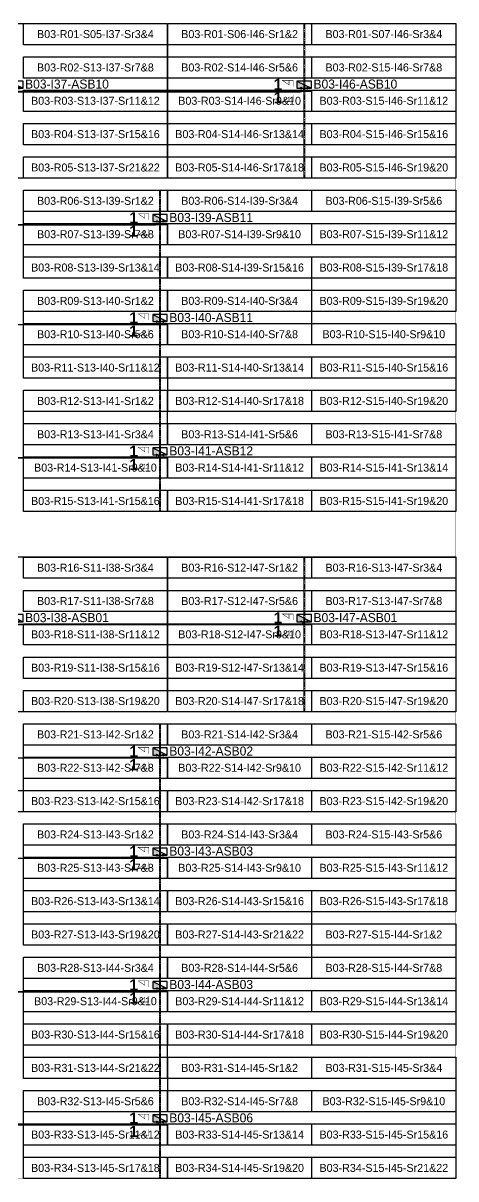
# Model space of a CAD drawing. Header units: metres. Extents: x 531268 to 531754, y 2675329 to 2675589.
# Drawn here: x 531656.9 to 531754.1, y 2675329.2 to 2675589.2 of the extents above; entities that cross this region are included whole.
import ezdxf
from ezdxf.enums import TextEntityAlignment as Align

# ---------------------------------------------------------------- set-up
doc = ezdxf.new("R2010")
doc.units = ezdxf.units.M
doc.linetypes.add('CENTER', pattern=[2, 1.25, -0.25, 0.25, -0.25])
doc.layers.add('Boundary-12.5 MW Block', color=6, linetype='Continuous', lineweight=9)
doc.layers.add('PILE', color=1, linetype='Continuous', lineweight=15)
for name, color, linetype in [('DC Trench BL-03', 40, 'Continuous'), ('E-Inverter Grouping', 2, 'Continuous'), ('Inverter Block-03', 7, 'Continuous'), ('LT Cable(AG) INV to LT Panel BL-03', 2, 'Continuous'), ('Messenger Wire Block-03 (Master Path)', 30, 'Continuous'), ('Messenger Wire Block-03 (MW Path)', 191, 'Continuous'), ('MMS Table Block-03', 8, 'Continuous'), ('Plan Line - DC BL-03', 40, 'Continuous'), ('Section Marking BL-03', 2, 'Continuous')]:
    doc.layers.add(name, color=color, linetype=linetype)
doc.styles.add('BoldTextStyle', font='arialbd.ttf')
doc.styles.get("Standard").update_dxf_attribs({"font": 'Adani Regular.ttf'})

# ---------------------------------------------------------------- blocks, each defined once
blk = doc.blocks.new('MMS Table (32.292 x 4.788)')
at = {"color": 0}
blk.add_lwpolyline([(0, -0.002), (0, 4.786), (32.292, 4.786), (32.292, -0.002)], close=True, dxfattribs=at)
at = {"color": 7}
blk.add_attdef('ID1', text='', height=1.8, dxfattribs=at).set_placement((16.146, 2.392), align=Align.MIDDLE_CENTER)
blk = doc.blocks.new('Inverter Block')
h = blk.add_hatch(color=0)
h.dxf.hatch_style = 1
h.paths.add_polyline_path([(-1.46, 2.27), (-1.46, 0.85), (1.46, 0.85)])
at = {"color": 0}
blk.add_lwpolyline([(1.46, 2.27), (-1.46, 2.27), (-1.46, 0.85), (1.46, 0.85)], close=True, dxfattribs=at)
blk.add_lwpolyline([(-1.46, 2.27), (1.46, 0.85)], dxfattribs=at)
at = {"layer": 'PILE'}
for centre in [(-0.61, 0.85), (0.61, 0.85)]:
    blk.add_circle(centre, 0.156, dxfattribs=at)
at = {"color": 7}
blk.add_attdef('ID', (-1.46, 3.01), '', height=1.8, dxfattribs=at)

msp = doc.modelspace()

# ---------------------------------------------------------------- linework, layer by layer
at = {"layer": 'Boundary-12.5 MW Block', "const_width": 0.05}
msp.add_lwpolyline([(531268.32, 2675581.58), (531527.45, 2675581.58), (531527.45, 2675589.08), (531754.1, 2675589.08), (531754.1, 2675329.29), (531268.32, 2675329.29)], close=True, dxfattribs=at)
at = {"layer": 'DC Trench BL-03', "color": 40, "const_width": 0.15}
for points in [[(531720.21, 2675589.08), (531719.91, 2675589.08), (531719.91, 2675554.29), (531720.21, 2675554.29)], [(531720.21, 2675589.08), (531719.91, 2675589.08), (531719.91, 2675554.29), (531720.21, 2675554.29)], [(531687.82, 2675551.58), (531687.52, 2675551.58), (531687.52, 2675479.29), (531687.82, 2675479.29)], [(531687.82, 2675551.58), (531687.52, 2675551.58), (531687.52, 2675479.29), (531687.82, 2675479.29)], [(531720.21, 2675469.08), (531719.91, 2675469.08), (531719.91, 2675434.29), (531720.21, 2675434.29)], [(531720.21, 2675469.08), (531719.91, 2675469.08), (531719.91, 2675434.29), (531720.21, 2675434.29)], [(531687.82, 2675431.58), (531687.52, 2675431.58), (531687.52, 2675329.29), (531687.82, 2675329.29)], [(531687.82, 2675431.58), (531687.52, 2675431.58), (531687.52, 2675329.29), (531687.82, 2675329.29)]]:
    msp.add_lwpolyline(points, close=True, dxfattribs=at)
at = {"layer": 'E-Inverter Grouping'}
for points in [[(531689.31, 2675554.29), (531592.24, 2675554.29), (531592.24, 2675559.08), (531624.63, 2675559.08), (531624.63, 2675589.08), (531689.31, 2675589.08)], [(531754.1, 2675409.08), (531754.1, 2675389.29), (531721.7, 2675389.29), (531721.7, 2675381.79), (531657.02, 2675381.79), (531657.02, 2675409.08)], [(531721.8, 2675379.08), (531721.8, 2675386.58), (531754.1, 2675386.58), (531754.1, 2675359.29), (531689.31, 2675359.29), (531689.31, 2675351.79), (531657.02, 2675351.79), (531657.02, 2675379.08)], [(531754.1, 2675329.29), (531657.02, 2675329.29), (531657.02, 2675349.08), (531689.41, 2675349.08), (531689.41, 2675356.58), (531754.1, 2675356.58)]]:
    msp.add_lwpolyline(points, close=True, dxfattribs=at)
at = {"layer": 'E-Inverter Grouping', "color": 3}
for points in [[(531754.1, 2675554.29), (531689.41, 2675554.29), (531689.41, 2675589.08), (531754.1, 2675589.08)], [(531754.1, 2675524.29), (531721.8, 2675524.29), (531721.8, 2675531.79), (531657.02, 2675531.79), (531657.02, 2675551.58), (531754.1, 2675551.58)], [(531721.7, 2675521.58), (531754.1, 2675521.58), (531754.1, 2675501.79), (531689.41, 2675501.79), (531689.41, 2675509.29), (531657.02, 2675509.29), (531657.02, 2675529.08), (531721.7, 2675529.08)], [(531657.02, 2675479.29), (531657.02, 2675506.58), (531689.31, 2675506.58), (531689.31, 2675499.08), (531754.1, 2675499.08), (531754.1, 2675479.29)], [(531689.31, 2675434.29), (531624.63, 2675434.29), (531624.63, 2675469.08), (531689.31, 2675469.08)], [(531754.1, 2675434.29), (531689.41, 2675434.29), (531689.41, 2675469.08), (531754.1, 2675469.08)], [(531754.1, 2675411.79), (531624.63, 2675411.79), (531624.63, 2675416.58), (531657.02, 2675416.58), (531657.02, 2675431.58), (531754.1, 2675431.58)]]:
    msp.add_lwpolyline(points, close=True, dxfattribs=at)
at = {"layer": 'LT Cable(AG) INV to LT Panel BL-03', "color": 5}
for points in [[(531490.75, 2675461.34), (531487.3, 2675461.34, -0.414214), (531486.4, 2675462.24), (531486.4, 2675465.31, 0.214019), (531486.1, 2675465.98), (531479.38, 2675471.96, -0.214019), (531479.08, 2675472.63), (531479.08, 2675477.92, -0.0289), (531479.09, 2675478.02), (531479.14, 2675478.5, 0.0289), (531479.15, 2675478.6), (531479.15, 2675572.82, -0.414214), (531480.05, 2675573.72), (531719.16, 2675573.72, 0.414214), (531720.06, 2675574.62), (531720.06, 2675575.23)], [(531488.81, 2675461.24), (531487.2, 2675461.24, -0.414214), (531486.3, 2675462.14), (531486.3, 2675465.27, 0.214019), (531486, 2675465.94), (531479.28, 2675471.92, -0.214019), (531478.98, 2675472.59), (531478.98, 2675477.92, -0.0289), (531478.99, 2675478.03), (531479.04, 2675478.51, 0.0289), (531479.05, 2675478.61), (531479.05, 2675542.92, -0.414214), (531479.95, 2675543.82), (531686.77, 2675543.82, 0.414214), (531687.67, 2675544.72), (531687.67, 2675545.23)], [(531488.81, 2675461.17), (531487.13, 2675461.17, -0.414214), (531486.23, 2675462.07), (531486.23, 2675465.23, 0.214019), (531485.92, 2675465.91), (531479.21, 2675471.88, -0.214019), (531478.91, 2675472.56), (531478.91, 2675477.93, -0.0289), (531478.91, 2675478.03), (531478.97, 2675478.51, 0.0289), (531478.98, 2675478.61), (531478.98, 2675520.49, -0.414214), (531479.88, 2675521.39), (531686.77, 2675521.39, 0.414214), (531687.67, 2675522.29), (531687.67, 2675522.73)], [(531486.74, 2675461.15, -0.31385), (531486.15, 2675461.99), (531486.15, 2675465.2, 0.214019), (531485.85, 2675465.87), (531479.13, 2675471.85, -0.214019), (531478.83, 2675472.52), (531478.83, 2675477.93, -0.0289), (531478.84, 2675478.04), (531478.89, 2675478.52, 0.0289), (531478.9, 2675478.62), (531478.9, 2675490.57, -0.414214), (531479.8, 2675491.47), (531686.77, 2675491.47, 0.414214), (531687.67, 2675492.37), (531687.67, 2675492.73)], [(531485.72, 2675458.67), (531484.08, 2675458.67, 0.078431), (531483.8, 2675458.62), (531482.95, 2675458.35, -0.078431), (531482.68, 2675458.3), (531479.54, 2675458.3, 0.414214), (531478.64, 2675457.4), (531478.64, 2675440.8, 0.093355), (531478.7, 2675440.47), (531478.8, 2675440.21, -0.093355), (531478.86, 2675439.88), (531478.86, 2675372.15, 0.414214), (531479.76, 2675371.25), (531686.77, 2675371.25, 0.414214), (531687.67, 2675372.15), (531687.67, 2675372.73)], [(531485.72, 2675458.59), (531484.09, 2675458.59, 0.078431), (531483.81, 2675458.55), (531482.97, 2675458.27, -0.078431), (531482.69, 2675458.23), (531479.61, 2675458.23, 0.414214), (531478.71, 2675457.33), (531478.71, 2675440.81, 0.093355), (531478.77, 2675440.48), (531478.88, 2675440.22, -0.093355), (531478.94, 2675439.9), (531478.94, 2675402.23, 0.414214), (531479.84, 2675401.33), (531686.77, 2675401.33, 0.414214), (531687.67, 2675402.23), (531687.67, 2675402.73)], [(531487.71, 2675458.52), (531484.1, 2675458.52, 0.078431), (531483.82, 2675458.47), (531482.98, 2675458.2, -0.078431), (531482.7, 2675458.15), (531479.69, 2675458.15, 0.414214), (531478.79, 2675457.25), (531478.79, 2675440.83, 0.093355), (531478.85, 2675440.5), (531478.95, 2675440.24, -0.093355), (531479.01, 2675439.91), (531479.01, 2675424.8, 0.414214), (531479.91, 2675423.9), (531686.77, 2675423.9, 0.414214), (531687.67, 2675424.8), (531687.67, 2675425.23)], [(531489.86, 2675458.44), (531484.11, 2675458.44, 0.078431), (531483.83, 2675458.4), (531482.99, 2675458.12, -0.078431), (531482.71, 2675458.08), (531479.76, 2675458.08, 0.414214), (531478.86, 2675457.18), (531478.86, 2675440.84, 0.093355), (531478.92, 2675440.51), (531479.03, 2675440.25, -0.093355), (531479.09, 2675439.93), (531479.09, 2675439.88, 0.414214), (531479.99, 2675438.98), (531528.17, 2675438.98, 0.414214), (531529.07, 2675439.88), (531529.07, 2675453.08, -0.414214), (531529.97, 2675453.98), (531719.16, 2675453.98, 0.414214), (531720.06, 2675454.88), (531720.06, 2675455.23)]]:
    msp.add_lwpolyline(points, format="xyb", dxfattribs=at)
at = {"layer": 'LT Cable(AG) INV to LT Panel BL-03'}
msp.add_lwpolyline([(531486.73, 2675459.01), (531485.09, 2675459.01, -0.109799), (531484.71, 2675459.1), (531482.9, 2675459.94, 0.042157), (531482.75, 2675459.95), (531476.94, 2675459.95, 0.414214), (531476.04, 2675459.05), (531476.04, 2675440.7, 0.021647), (531476.04, 2675440.62), (531476.08, 2675440.12, -0.021647), (531476.09, 2675440.04), (531476.09, 2675342.4, 0.414214), (531476.99, 2675341.5), (531686.77, 2675341.5, 0.414214), (531687.67, 2675342.4), (531687.67, 2675342.73)], format="xyb", dxfattribs=at)
at = {"layer": 'Messenger Wire Block-03 (Master Path)'}
for points in [[(531478.99, 2675573.88), (531721.7, 2675573.88)], [(531478.99, 2675543.88), (531689.31, 2675543.88)], [(531478.99, 2675521.38), (531689.31, 2675521.38)], [(531478.99, 2675491.38), (531689.31, 2675491.38)], [(531529.17, 2675453.88), (531721.7, 2675453.88)], [(531478.99, 2675423.88), (531689.31, 2675423.88)], [(531478.99, 2675401.38), (531689.31, 2675401.38)], [(531478.99, 2675371.38), (531689.31, 2675371.38)], [(531333.1, 2675341.38), (531689.31, 2675341.38)]]:
    msp.add_lwpolyline(points, dxfattribs=at)
at = {"layer": 'Messenger Wire Block-03 (MW Path)', "const_width": 0.1}
for points in [[(531478.99, 2675573.88), (531721.7, 2675573.88)], [(531478.99, 2675543.88), (531689.31, 2675543.88)], [(531478.99, 2675521.38), (531689.31, 2675521.38)], [(531478.99, 2675491.38), (531689.31, 2675491.38)], [(531529.17, 2675453.88), (531721.7, 2675453.88)], [(531478.99, 2675423.88), (531689.31, 2675423.88)], [(531478.99, 2675401.38), (531689.31, 2675401.38)], [(531478.99, 2675371.38), (531689.31, 2675371.38)], [(531333.1, 2675341.63), (531689.31, 2675341.63)]]:
    msp.add_lwpolyline(points, dxfattribs=at)
at = {"layer": 'Plan Line - DC BL-03', "color": 6, "linetype": 'CENTER'}
for points in [[(531720.06, 2675589.08), (531720.06, 2675554.29)], [(531687.67, 2675551.58), (531687.67, 2675479.29)], [(531720.06, 2675469.08), (531720.06, 2675434.29)], [(531687.67, 2675431.58), (531687.67, 2675329.29)]]:
    msp.add_lwpolyline(points, dxfattribs=at)
at = {"layer": 'Section Marking BL-03', "color": 94, "lineweight": 35, "true_color": 0x00a500, "const_width": 0.1}
for points in [[(531717.56, 2675574.88), (531717.56, 2675576.27), (531715.16, 2675576.27), (531716.64, 2675575.26), (531716.64, 2675576.27)], [(531717.56, 2675572.88), (531717.56, 2675571.49), (531715.16, 2675571.49), (531716.64, 2675572.5), (531716.64, 2675571.49)], [(531685.17, 2675544.88), (531685.17, 2675546.27), (531682.77, 2675546.27), (531684.25, 2675545.26), (531684.25, 2675546.27)], [(531685.17, 2675542.88), (531685.17, 2675541.49), (531682.77, 2675541.49), (531684.25, 2675542.5), (531684.25, 2675541.49)], [(531685.17, 2675522.38), (531685.17, 2675523.77), (531682.77, 2675523.77), (531684.25, 2675522.76), (531684.25, 2675523.77)], [(531685.17, 2675520.38), (531685.17, 2675518.99), (531682.77, 2675518.99), (531684.25, 2675520), (531684.25, 2675518.99)], [(531685.17, 2675492.38), (531685.17, 2675493.77), (531682.77, 2675493.77), (531684.25, 2675492.76), (531684.25, 2675493.77)], [(531685.17, 2675490.38), (531685.17, 2675488.99), (531682.77, 2675488.99), (531684.25, 2675490), (531684.25, 2675488.99)], [(531717.56, 2675454.88), (531717.56, 2675456.27), (531715.16, 2675456.27), (531716.64, 2675455.26), (531716.64, 2675456.27)], [(531717.56, 2675452.88), (531717.56, 2675451.49), (531715.16, 2675451.49), (531716.64, 2675452.5), (531716.64, 2675451.49)], [(531685.17, 2675424.88), (531685.17, 2675426.27), (531682.77, 2675426.27), (531684.25, 2675425.26), (531684.25, 2675426.27)], [(531685.17, 2675422.88), (531685.17, 2675421.49), (531682.77, 2675421.49), (531684.25, 2675422.5), (531684.25, 2675421.49)], [(531685.17, 2675402.38), (531685.17, 2675403.77), (531682.77, 2675403.77), (531684.25, 2675402.76), (531684.25, 2675403.77)], [(531685.17, 2675400.38), (531685.17, 2675398.99), (531682.77, 2675398.99), (531684.25, 2675400), (531684.25, 2675398.99)], [(531685.17, 2675372.38), (531685.17, 2675373.77), (531682.77, 2675373.77), (531684.25, 2675372.76), (531684.25, 2675373.77)], [(531685.17, 2675370.38), (531685.17, 2675368.99), (531682.77, 2675368.99), (531684.25, 2675370), (531684.25, 2675368.99)], [(531685.17, 2675342.38), (531685.17, 2675343.77), (531682.77, 2675343.77), (531684.25, 2675342.76), (531684.25, 2675343.77)], [(531685.17, 2675340.38), (531685.17, 2675338.99), (531682.77, 2675338.99), (531684.25, 2675340), (531684.25, 2675338.99)]]:
    msp.add_lwpolyline(points, dxfattribs=at)

# ---------------------------------------------------------------- block references
at = {"layer": 'Inverter Block-03'}
ref = msp.add_blockref('Inverter Block', (531655.28, 2675573.57), dxfattribs=dict(at, xscale=1.124999999976148, yscale=1.124999999976148, zscale=1.124999999976148))
ref.add_attrib('ID', 'B03-I37-ASB10', (531657.37, 2675574.43), dxfattribs={"layer": '0', "color": 7, "height": 2.025})
ref = msp.add_blockref('Inverter Block', (531720.06, 2675573.57), dxfattribs=dict(at, xscale=1.124999999976148, yscale=1.124999999976148, zscale=1.124999999976148))
ref.add_attrib('ID', 'B03-I46-ASB10', (531722.15, 2675574.43), dxfattribs={"layer": '0', "color": 7, "height": 2.025})
ref = msp.add_blockref('Inverter Block', (531687.67, 2675543.57), dxfattribs=dict(at, xscale=1.124999999976148, yscale=1.124999999976148, zscale=1.124999999976148))
ref.add_attrib('ID', 'B03-I39-ASB11', (531689.76, 2675544.43), dxfattribs={"layer": '0', "color": 7, "height": 2.025})
ref = msp.add_blockref('Inverter Block', (531687.67, 2675521.07), dxfattribs=dict(at, xscale=1.124999999976148, yscale=1.124999999976148, zscale=1.124999999976148))
ref.add_attrib('ID', 'B03-I40-ASB11', (531689.76, 2675521.93), dxfattribs={"layer": '0', "color": 7, "height": 2.025})
ref = msp.add_blockref('Inverter Block', (531687.67, 2675491.07), dxfattribs=dict(at, xscale=1.124999999976148, yscale=1.124999999976148, zscale=1.124999999976148))
ref.add_attrib('ID', 'B03-I41-ASB12', (531689.76, 2675491.93), dxfattribs={"layer": '0', "color": 7, "height": 2.025})
ref = msp.add_blockref('Inverter Block', (531655.28, 2675453.57), dxfattribs=dict(at, xscale=1.124999999976148, yscale=1.124999999976148, zscale=1.124999999976148))
ref.add_attrib('ID', 'B03-I38-ASB01', (531657.37, 2675454.43), dxfattribs={"layer": '0', "color": 7, "height": 2.025})
ref = msp.add_blockref('Inverter Block', (531720.06, 2675453.57), dxfattribs=dict(at, xscale=1.124999999976148, yscale=1.124999999976148, zscale=1.124999999976148))
ref.add_attrib('ID', 'B03-I47-ASB01', (531722.15, 2675454.43), dxfattribs={"layer": '0', "color": 7, "height": 2.025})
ref = msp.add_blockref('Inverter Block', (531687.67, 2675423.57), dxfattribs=dict(at, xscale=1.124999999976148, yscale=1.124999999976148, zscale=1.124999999976148))
ref.add_attrib('ID', 'B03-I42-ASB02', (531689.76, 2675424.43), dxfattribs={"layer": '0', "color": 7, "height": 2.025})
ref = msp.add_blockref('Inverter Block', (531687.67, 2675401.07), dxfattribs=dict(at, xscale=1.124999999976148, yscale=1.124999999976148, zscale=1.124999999976148))
ref.add_attrib('ID', 'B03-I43-ASB03', (531689.76, 2675401.93), dxfattribs={"layer": '0', "color": 7, "height": 2.025})
ref = msp.add_blockref('Inverter Block', (531687.67, 2675371.07), dxfattribs=dict(at, xscale=1.124999999976148, yscale=1.124999999976148, zscale=1.124999999976148))
ref.add_attrib('ID', 'B03-I44-ASB03', (531689.76, 2675371.93), dxfattribs={"layer": '0', "color": 7, "height": 2.025})
ref = msp.add_blockref('Inverter Block', (531687.67, 2675341.07), dxfattribs=dict(at, xscale=1.124999999976148, yscale=1.124999999976148, zscale=1.124999999976148))
ref.add_attrib('ID', 'B03-I45-ASB06', (531689.76, 2675341.93), dxfattribs={"layer": '0', "color": 7, "height": 2.025})
at = {"layer": 'MMS Table Block-03'}
for p, values in [((531657.02, 2675584.29), {'ID1': 'B03-R01-S05-I37-Sr3&4'}), ((531689.41, 2675584.29), {'ID1': 'B03-R01-S06-I46-Sr1&2'}), ((531721.8, 2675584.29), {'ID1': 'B03-R01-S07-I46-Sr3&4'}), ((531657.02, 2675576.79), {'ID1': 'B03-R02-S13-I37-Sr7&8'}), ((531689.41, 2675576.79), {'ID1': 'B03-R02-S14-I46-Sr5&6'}), ((531721.8, 2675576.79), {'ID1': 'B03-R02-S15-I46-Sr7&8'}), ((531657.02, 2675569.29), {'ID1': 'B03-R03-S13-I37-Sr11&12'}), ((531689.41, 2675569.29), {'ID1': 'B03-R03-S14-I46-Sr9&10'}), ((531721.8, 2675569.29), {'ID1': 'B03-R03-S15-I46-Sr11&12'}), ((531657.02, 2675561.79), {'ID1': 'B03-R04-S13-I37-Sr15&16'}), ((531689.41, 2675561.79), {'ID1': 'B03-R04-S14-I46-Sr13&14'}), ((531721.8, 2675561.79), {'ID1': 'B03-R04-S15-I46-Sr15&16'}), ((531657.02, 2675554.29), {'ID1': 'B03-R05-S13-I37-Sr21&22'}), ((531689.41, 2675554.29), {'ID1': 'B03-R05-S14-I46-Sr17&18'}), ((531721.8, 2675554.29), {'ID1': 'B03-R05-S15-I46-Sr19&20'}), ((531657.02, 2675546.79), {'ID1': 'B03-R06-S13-I39-Sr1&2'}), ((531689.41, 2675546.79), {'ID1': 'B03-R06-S14-I39-Sr3&4'}), ((531721.8, 2675546.79), {'ID1': 'B03-R06-S15-I39-Sr5&6'}), ((531657.02, 2675539.29), {'ID1': 'B03-R07-S13-I39-Sr7&8'}), ((531689.41, 2675539.29), {'ID1': 'B03-R07-S14-I39-Sr9&10'}), ((531721.8, 2675539.29), {'ID1': 'B03-R07-S15-I39-Sr11&12'}), ((531657.02, 2675531.79), {'ID1': 'B03-R08-S13-I39-Sr13&14'}), ((531689.41, 2675531.79), {'ID1': 'B03-R08-S14-I39-Sr15&16'}), ((531721.8, 2675531.79), {'ID1': 'B03-R08-S15-I39-Sr17&18'}), ((531657.02, 2675524.29), {'ID1': 'B03-R09-S13-I40-Sr1&2'}), ((531689.41, 2675524.29), {'ID1': 'B03-R09-S14-I40-Sr3&4'}), ((531721.8, 2675524.29), {'ID1': 'B03-R09-S15-I39-Sr19&20'}), ((531657.02, 2675516.79), {'ID1': 'B03-R10-S13-I40-Sr5&6'}), ((531689.41, 2675516.79), {'ID1': 'B03-R10-S14-I40-Sr7&8'}), ((531721.8, 2675516.79), {'ID1': 'B03-R10-S15-I40-Sr9&10'}), ((531657.02, 2675509.29), {'ID1': 'B03-R11-S13-I40-Sr11&12'}), ((531689.41, 2675509.29), {'ID1': 'B03-R11-S14-I40-Sr13&14'}), ((531721.8, 2675509.29), {'ID1': 'B03-R11-S15-I40-Sr15&16'}), ((531657.02, 2675501.79), {'ID1': 'B03-R12-S13-I41-Sr1&2'}), ((531689.41, 2675501.79), {'ID1': 'B03-R12-S14-I40-Sr17&18'}), ((531721.8, 2675501.79), {'ID1': 'B03-R12-S15-I40-Sr19&20'}), ((531657.02, 2675494.29), {'ID1': 'B03-R13-S13-I41-Sr3&4'}), ((531689.41, 2675494.29), {'ID1': 'B03-R13-S14-I41-Sr5&6'}), ((531721.8, 2675494.29), {'ID1': 'B03-R13-S15-I41-Sr7&8'}), ((531657.02, 2675486.79), {'ID1': 'B03-R14-S13-I41-Sr9&10'}), ((531689.41, 2675486.79), {'ID1': 'B03-R14-S14-I41-Sr11&12'}), ((531721.8, 2675486.79), {'ID1': 'B03-R14-S15-I41-Sr13&14'}), ((531657.02, 2675479.29), {'ID1': 'B03-R15-S13-I41-Sr15&16'}), ((531689.41, 2675479.29), {'ID1': 'B03-R15-S14-I41-Sr17&18'}), ((531721.8, 2675479.29), {'ID1': 'B03-R15-S15-I41-Sr19&20'}), ((531657.02, 2675464.29), {'ID1': 'B03-R16-S11-I38-Sr3&4'}), ((531689.41, 2675464.29), {'ID1': 'B03-R16-S12-I47-Sr1&2'}), ((531721.8, 2675464.29), {'ID1': 'B03-R16-S13-I47-Sr3&4'}), ((531657.02, 2675456.79), {'ID1': 'B03-R17-S11-I38-Sr7&8'}), ((531689.41, 2675456.79), {'ID1': 'B03-R17-S12-I47-Sr5&6'}), ((531721.8, 2675456.79), {'ID1': 'B03-R17-S13-I47-Sr7&8'}), ((531657.02, 2675449.29), {'ID1': 'B03-R18-S11-I38-Sr11&12'}), ((531689.41, 2675449.29), {'ID1': 'B03-R18-S12-I47-Sr9&10'}), ((531721.8, 2675449.29), {'ID1': 'B03-R18-S13-I47-Sr11&12'}), ((531657.02, 2675441.79), {'ID1': 'B03-R19-S11-I38-Sr15&16'}), ((531689.41, 2675441.79), {'ID1': 'B03-R19-S12-I47-Sr13&14'}), ((531721.8, 2675441.79), {'ID1': 'B03-R19-S13-I47-Sr15&16'}), ((531657.02, 2675434.29), {'ID1': 'B03-R20-S13-I38-Sr19&20'}), ((531689.41, 2675434.29), {'ID1': 'B03-R20-S14-I47-Sr17&18'}), ((531721.8, 2675434.29), {'ID1': 'B03-R20-S15-I47-Sr19&20'}), ((531657.02, 2675426.79), {'ID1': 'B03-R21-S13-I42-Sr1&2'}), ((531689.41, 2675426.79), {'ID1': 'B03-R21-S14-I42-Sr3&4'}), ((531721.8, 2675426.79), {'ID1': 'B03-R21-S15-I42-Sr5&6'}), ((531657.02, 2675419.29), {'ID1': 'B03-R22-S13-I42-Sr7&8'}), ((531689.41, 2675419.29), {'ID1': 'B03-R22-S14-I42-Sr9&10'}), ((531721.8, 2675419.29), {'ID1': 'B03-R22-S15-I42-Sr11&12'}), ((531657.02, 2675411.79), {'ID1': 'B03-R23-S13-I42-Sr15&16'}), ((531689.41, 2675411.79), {'ID1': 'B03-R23-S14-I42-Sr17&18'}), ((531721.8, 2675411.79), {'ID1': 'B03-R23-S15-I42-Sr19&20'}), ((531657.02, 2675404.29), {'ID1': 'B03-R24-S13-I43-Sr1&2'}), ((531689.41, 2675404.29), {'ID1': 'B03-R24-S14-I43-Sr3&4'}), ((531721.8, 2675404.29), {'ID1': 'B03-R24-S15-I43-Sr5&6'}), ((531657.02, 2675396.79), {'ID1': 'B03-R25-S13-I43-Sr7&8'}), ((531689.41, 2675396.79), {'ID1': 'B03-R25-S14-I43-Sr9&10'}), ((531721.8, 2675396.79), {'ID1': 'B03-R25-S15-I43-Sr11&12'}), ((531657.02, 2675389.29), {'ID1': 'B03-R26-S13-I43-Sr13&14'}), ((531689.41, 2675389.29), {'ID1': 'B03-R26-S14-I43-Sr15&16'}), ((531721.8, 2675389.29), {'ID1': 'B03-R26-S15-I43-Sr17&18'}), ((531657.02, 2675381.79), {'ID1': 'B03-R27-S13-I43-Sr19&20'}), ((531689.41, 2675381.79), {'ID1': 'B03-R27-S14-I43-Sr21&22'}), ((531721.8, 2675381.79), {'ID1': 'B03-R27-S15-I44-Sr1&2'}), ((531657.02, 2675374.29), {'ID1': 'B03-R28-S13-I44-Sr3&4'}), ((531689.41, 2675374.29), {'ID1': 'B03-R28-S14-I44-Sr5&6'}), ((531721.8, 2675374.29), {'ID1': 'B03-R28-S15-I44-Sr7&8'}), ((531657.02, 2675366.79), {'ID1': 'B03-R29-S13-I44-Sr9&10'}), ((531689.41, 2675366.79), {'ID1': 'B03-R29-S14-I44-Sr11&12'}), ((531721.8, 2675366.79), {'ID1': 'B03-R29-S15-I44-Sr13&14'}), ((531657.02, 2675359.29), {'ID1': 'B03-R30-S13-I44-Sr15&16'}), ((531689.41, 2675359.29), {'ID1': 'B03-R30-S14-I44-Sr17&18'}), ((531721.8, 2675359.29), {'ID1': 'B03-R30-S15-I44-Sr19&20'}), ((531657.02, 2675351.79), {'ID1': 'B03-R31-S13-I44-Sr21&22'}), ((531689.41, 2675351.79), {'ID1': 'B03-R31-S14-I45-Sr1&2'}), ((531721.8, 2675351.79), {'ID1': 'B03-R31-S15-I45-Sr3&4'}), ((531657.02, 2675344.29), {'ID1': 'B03-R32-S13-I45-Sr5&6'}), ((531689.41, 2675344.29), {'ID1': 'B03-R32-S14-I45-Sr7&8'}), ((531721.8, 2675344.29), {'ID1': 'B03-R32-S15-I45-Sr9&10'}), ((531657.02, 2675336.79), {'ID1': 'B03-R33-S13-I45-Sr11&12'}), ((531689.41, 2675336.79), {'ID1': 'B03-R33-S14-I45-Sr13&14'}), ((531721.8, 2675336.79), {'ID1': 'B03-R33-S15-I45-Sr15&16'}), ((531657.02, 2675329.29), {'ID1': 'B03-R34-S13-I45-Sr17&18'}), ((531689.41, 2675329.29), {'ID1': 'B03-R34-S14-I45-Sr19&20'}), ((531721.8, 2675329.29), {'ID1': 'B03-R34-S15-I45-Sr21&22'})]:
    msp.add_blockref('MMS Table (32.292 x 4.788)', p, dxfattribs=at).add_auto_attribs(values)

# ---------------------------------------------------------------- texts
at = {"layer": 'Section Marking BL-03', "color": 94, "true_color": 0x00a500, "style": 'BoldTextStyle'}
for p in [(531714.16, 2675575.38), (531714.16, 2675572.38), (531681.77, 2675545.38), (531681.77, 2675542.38), (531681.77, 2675522.88), (531681.77, 2675519.88), (531681.77, 2675492.88), (531681.77, 2675489.88), (531714.16, 2675455.38), (531714.16, 2675452.38), (531681.77, 2675425.38), (531681.77, 2675422.38), (531681.77, 2675402.88), (531681.77, 2675399.88), (531681.77, 2675372.88), (531681.77, 2675369.88), (531681.77, 2675342.88), (531681.77, 2675339.88)]:
    msp.add_text('1', height=2.5, dxfattribs=at).set_placement(p, align=Align.MIDDLE_CENTER)

doc.saveas('drawing.dxf')
